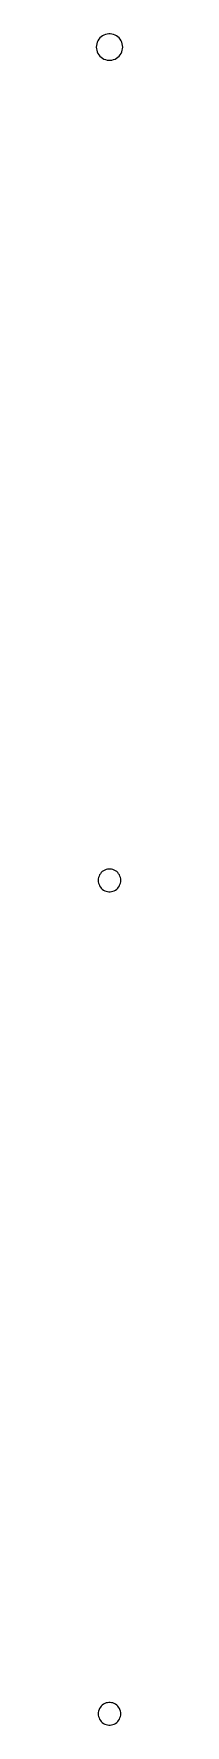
# Model space of a CAD drawing. Header units: metres. Extents: x -2 to 2, y -1 to 222.
import ezdxf

# ---------------------------------------------------------------- set-up
doc = ezdxf.new("R2010")
doc.units = ezdxf.units.M

msp = doc.modelspace()

# ---------------------------------------------------------------- linework, layer by layer
for p, q in [((-1.41, 221.03), (-1.53, 220.84)), ((-1.27, 221.2), (-1.41, 221.03)), ((-1.11, 221.35), (-1.27, 221.2)), ((-0.94, 221.47), (-1.11, 221.35)), ((-0.74, 221.58), (-0.94, 221.47)), ((-0.54, 221.66), (-0.74, 221.58)), ((-0.33, 221.72), (-0.54, 221.66)), ((-0.11, 221.74), (-0.33, 221.72)), ((0.11, 221.74), (-0.11, 221.74)), ((0.33, 221.72), (0.11, 221.74)), ((0.54, 221.66), (0.33, 221.72)), ((0.74, 221.58), (0.54, 221.66)), ((0.94, 221.47), (0.74, 221.58)), ((1.11, 221.35), (0.94, 221.47)), ((1.27, 221.2), (1.11, 221.35)), ((1.41, 221.03), (1.27, 221.2)), ((1.53, 220.84), (1.41, 221.03)), ((-1.73, 220.22), (-1.75, 220)), ((-1.75, 220), (-1.73, 219.78)), ((-1.69, 220.43), (-1.73, 220.22)), ((-1.73, 219.78), (-1.69, 219.57)), ((-1.62, 220.64), (-1.69, 220.43)), ((-1.69, 219.57), (-1.62, 219.36)), ((-1.53, 220.84), (-1.62, 220.64)), ((-1.62, 219.36), (-1.53, 219.16)), ((-1.53, 219.16), (-1.41, 218.97)), ((-1.41, 218.97), (-1.27, 218.8)), ((-1.27, 218.8), (-1.11, 218.65)), ((1.11, 218.65), (1.27, 218.8)), ((1.27, 218.8), (1.41, 218.97)), ((1.41, 218.97), (1.53, 219.16)), ((1.62, 220.64), (1.53, 220.84)), ((1.53, 219.16), (1.62, 219.36)), ((1.69, 220.43), (1.62, 220.64)), ((1.62, 219.36), (1.69, 219.57)), ((1.73, 220.22), (1.69, 220.43)), ((1.69, 219.57), (1.73, 219.78)), ((1.75, 220), (1.73, 220.22)), ((1.73, 219.78), (1.75, 220)), ((-1.11, 218.65), (-0.94, 218.53)), ((-0.94, 218.53), (-0.74, 218.42)), ((-0.74, 218.42), (-0.54, 218.34)), ((-0.54, 218.34), (-0.33, 218.28)), ((-0.33, 218.28), (-0.11, 218.26)), ((-0.11, 218.26), (0.11, 218.26)), ((0.11, 218.26), (0.33, 218.28)), ((0.33, 218.28), (0.54, 218.34)), ((0.54, 218.34), (0.74, 218.42)), ((0.74, 218.42), (0.94, 218.53)), ((0.94, 218.53), (1.11, 218.65)), ((-1.49, 110.19), (-1.5, 110)), ((-1.5, 110), (-1.49, 109.81)), ((-1.45, 110.37), (-1.49, 110.19)), ((-1.49, 109.81), (-1.45, 109.63)), ((-1.39, 110.55), (-1.45, 110.37)), ((-1.45, 109.63), (-1.39, 109.45)), ((-1.31, 110.72), (-1.39, 110.55)), ((-1.39, 109.45), (-1.31, 109.28)), ((-1.21, 110.88), (-1.31, 110.72)), ((-1.09, 111.03), (-1.21, 110.88)), ((-0.96, 111.16), (-1.09, 111.03)), ((-0.8, 111.27), (-0.96, 111.16)), ((-0.64, 111.36), (-0.8, 111.27)), ((-0.46, 111.43), (-0.64, 111.36)), ((-0.28, 111.47), (-0.46, 111.43)), ((-0.09, 111.5), (-0.28, 111.47)), ((0.09, 111.5), (-0.09, 111.5)), ((0.28, 111.47), (0.09, 111.5)), ((0.46, 111.43), (0.28, 111.47)), ((0.64, 111.36), (0.46, 111.43)), ((0.8, 111.27), (0.64, 111.36)), ((0.96, 111.16), (0.8, 111.27)), ((1.09, 111.03), (0.96, 111.16)), ((1.21, 110.88), (1.09, 111.03)), ((1.31, 110.72), (1.21, 110.88)), ((1.39, 110.55), (1.31, 110.72)), ((1.31, 109.28), (1.39, 109.45)), ((1.45, 110.37), (1.39, 110.55)), ((1.39, 109.45), (1.45, 109.63)), ((1.49, 110.19), (1.45, 110.37)), ((1.45, 109.63), (1.49, 109.81)), ((1.5, 110), (1.49, 110.19)), ((1.49, 109.81), (1.5, 110)), ((-1.31, 109.28), (-1.21, 109.12)), ((-1.21, 109.12), (-1.09, 108.97)), ((-1.09, 108.97), (-0.96, 108.84)), ((-0.96, 108.84), (-0.8, 108.73)), ((-0.8, 108.73), (-0.64, 108.64)), ((-0.64, 108.64), (-0.46, 108.57)), ((-0.46, 108.57), (-0.28, 108.53)), ((-0.28, 108.53), (-0.09, 108.5)), ((-0.09, 108.5), (0.09, 108.5)), ((0.09, 108.5), (0.28, 108.53)), ((0.28, 108.53), (0.46, 108.57)), ((0.46, 108.57), (0.64, 108.64)), ((0.64, 108.64), (0.8, 108.73)), ((0.8, 108.73), (0.96, 108.84)), ((0.96, 108.84), (1.09, 108.97)), ((1.09, 108.97), (1.21, 109.12)), ((1.21, 109.12), (1.31, 109.28)), ((-1.49, 0.19), (-1.5, 0)), ((-1.5, 0), (-1.49, -0.19)), ((-1.45, 0.37), (-1.49, 0.19)), ((-1.39, 0.55), (-1.45, 0.37)), ((-1.31, 0.72), (-1.39, 0.55)), ((-1.21, 0.88), (-1.31, 0.72)), ((-1.09, 1.03), (-1.21, 0.88)), ((-0.96, 1.16), (-1.09, 1.03)), ((-0.8, 1.27), (-0.96, 1.16)), ((-0.64, 1.36), (-0.8, 1.27)), ((-0.46, 1.43), (-0.64, 1.36)), ((-0.28, 1.47), (-0.46, 1.43)), ((-0.09, 1.5), (-0.28, 1.47)), ((0.09, 1.5), (-0.09, 1.5)), ((0.28, 1.47), (0.09, 1.5)), ((0.46, 1.43), (0.28, 1.47)), ((0.64, 1.36), (0.46, 1.43)), ((0.8, 1.27), (0.64, 1.36)), ((0.96, 1.16), (0.8, 1.27)), ((1.09, 1.03), (0.96, 1.16)), ((1.21, 0.88), (1.09, 1.03)), ((1.31, 0.72), (1.21, 0.88)), ((1.39, 0.55), (1.31, 0.72)), ((1.45, 0.37), (1.39, 0.55)), ((1.49, 0.19), (1.45, 0.37)), ((1.5, 0), (1.49, 0.19)), ((1.49, -0.19), (1.5, 0)), ((-1.49, -0.19), (-1.45, -0.37)), ((-1.45, -0.37), (-1.39, -0.55)), ((-1.39, -0.55), (-1.31, -0.72)), ((-1.31, -0.72), (-1.21, -0.88)), ((-1.21, -0.88), (-1.09, -1.03)), ((-1.09, -1.03), (-0.96, -1.16)), ((-0.96, -1.16), (-0.8, -1.27)), ((-0.8, -1.27), (-0.64, -1.36)), ((-0.64, -1.36), (-0.46, -1.43)), ((-0.46, -1.43), (-0.28, -1.47)), ((-0.28, -1.47), (-0.09, -1.5)), ((-0.09, -1.5), (0.09, -1.5)), ((0.09, -1.5), (0.28, -1.47)), ((0.28, -1.47), (0.46, -1.43)), ((0.46, -1.43), (0.64, -1.36)), ((0.64, -1.36), (0.8, -1.27)), ((0.8, -1.27), (0.96, -1.16)), ((0.96, -1.16), (1.09, -1.03)), ((1.09, -1.03), (1.21, -0.88)), ((1.21, -0.88), (1.31, -0.72)), ((1.31, -0.72), (1.39, -0.55)), ((1.39, -0.55), (1.45, -0.37)), ((1.45, -0.37), (1.49, -0.19))]:
    msp.add_line(p, q)

doc.saveas('drawing.dxf')
